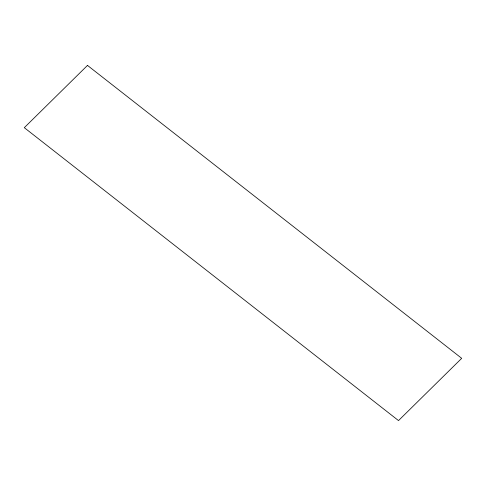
<?xml version="1.0" encoding="UTF-8"?>
<svg xmlns="http://www.w3.org/2000/svg" width="486" height="486" viewBox="0 0 486 486"><rect width="100%" height="100%" fill="white"/><g stroke="black" fill="none" stroke-linecap="round" stroke-linejoin="round"><path stroke-width="0.73" d="M87.486 65.41L24.3 127.678L398.514 420.59L461.7 358.322L87.486 65.41"/></g></svg>
